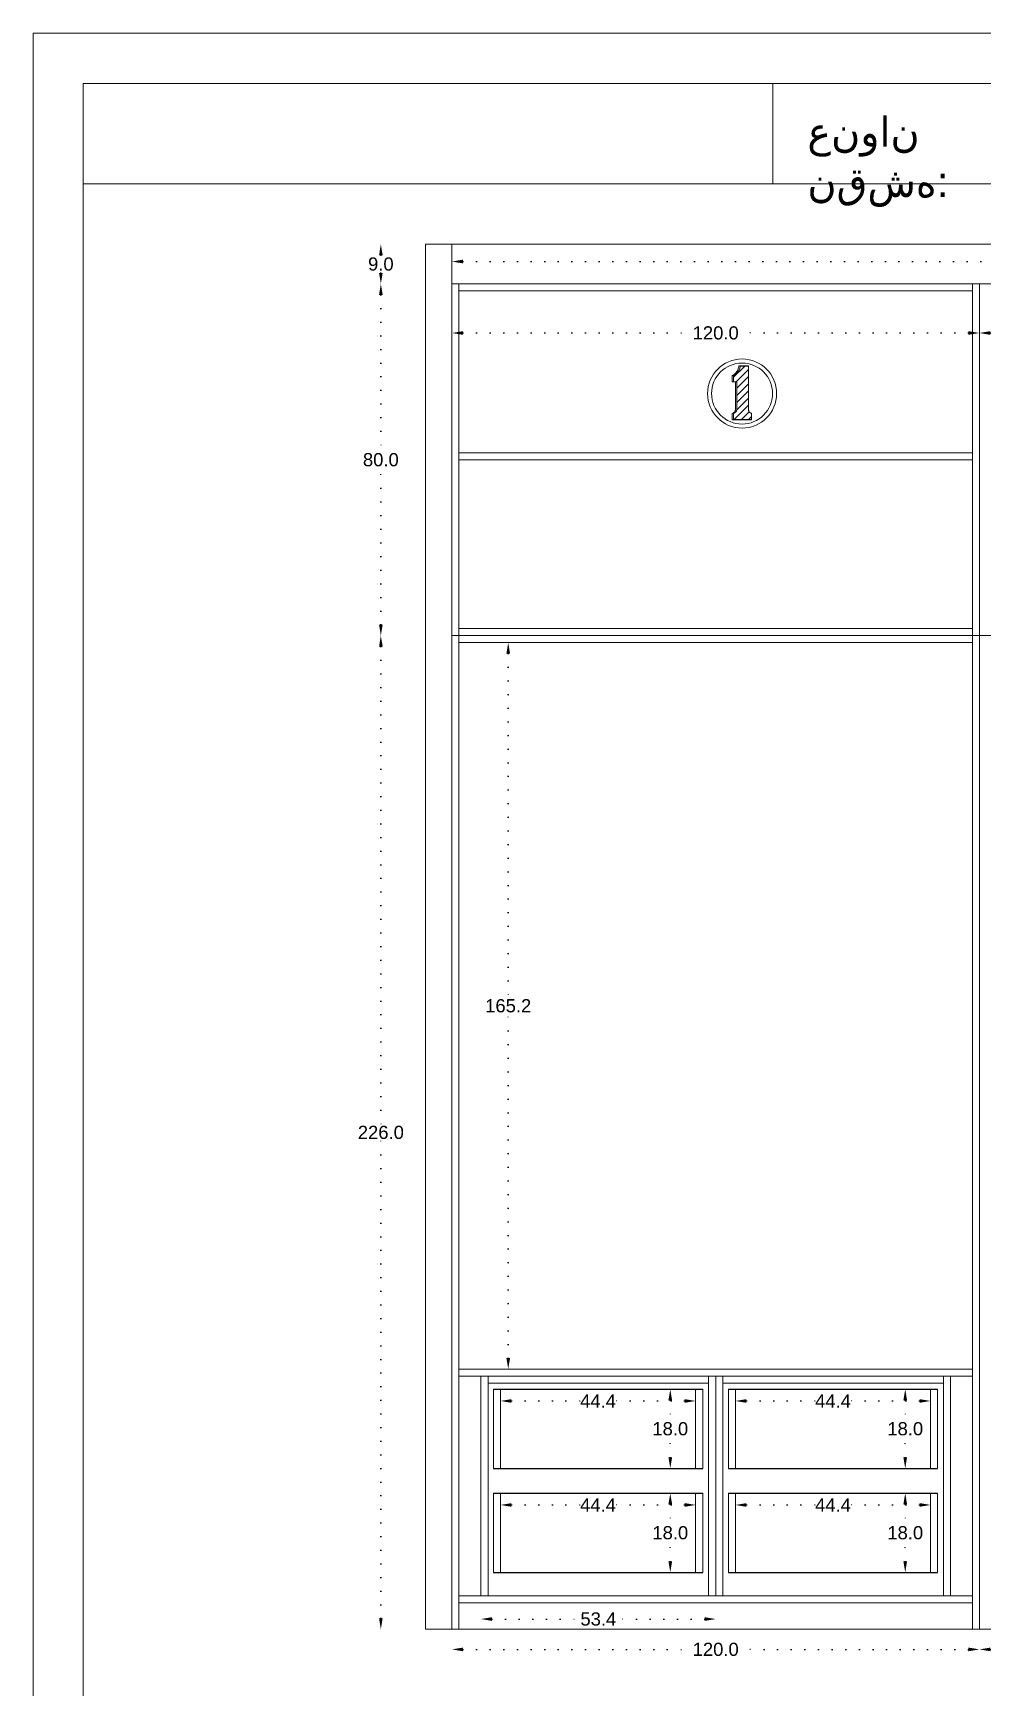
# Model space of a CAD drawing. Header units: inches. Extents: x 91 to 9019, y -381 to 2878.
# Drawn here: x 5689.4 to 5905.5, y 877.2 to 1253.5 of the extents above; entities that cross this region are included whole.
import ezdxf

# ---------------------------------------------------------------- set-up
doc = ezdxf.new("R2010")
doc.units = ezdxf.units.IN
doc.header["$MEASUREMENT"] = 0
doc.linetypes.add('ACAD_ISO07W100', pattern=[3, 0, -3])
doc.styles.get("Standard").update_dxf_attribs({"font": 'arial.ttf'})
doc.dimstyles.get("Standard").update_dxf_attribs({"dimtxt": 3, "dimasz": 2.5, "dimexe": 0.18, "dimexo": 0.0625, "dimgap": 0.09, "dimtad": 0, "dimtih": 1, "dimtoh": 1, "dimdec": 1, "dimzin": 0, "dimdsep": 46, "dimtxsty": 'Standard', "dimcen": 0.09, "dimse1": 1, "dimse2": 1, "dimadec": 0, "dimazin": 0, "dimtfac": 1, "dimtdec": 1, "dimtix": 1, "dimtofl": 0, "dimtmove": 0, "dimatfit": 3, "dimfxl": 1, "dimtolj": 1, "dimtzin": 0, "dimarcsym": 0})

# ---------------------------------------------------------------- blocks, each defined once
blk = doc.blocks.new('*D101')
at = {"color": 0, "linetype": 'ACAD_ISO07W100', "lineweight": -2, "transparency": 16777216}
for p, q in [((5797.51, 1112.4), (5797.51, 1033.92)), ((5797.51, 952.2), (5797.51, 1030.67))]:
    blk.add_line(p, q, dxfattribs=at)
at = {"color": 0, "transparency": 16777216}
for points in [[(5797.09, 1112.4), (5797.92, 1112.4), (5797.51, 1114.9)], [(5797.09, 952.2), (5797.92, 952.2), (5797.51, 949.7)]]:
    blk.add_solid(points, dxfattribs=at)
at = {"layer": 'Defpoints', "color": 0, "transparency": 16777216}
for p in [(5786.31, 1114.9), (5797.51, 1114.9), (5786.31, 949.7)]:
    blk.add_point(p, dxfattribs=at)
at = {"color": 0, "lineweight": 20, "transparency": 16777216, "insert": (5797.51, 1032.3), "char_height": 3, "attachment_point": 5}
blk.add_mtext('\\A1;165.2', dxfattribs=at)
blk = doc.blocks.new('*D103')
at = {"color": 0, "linetype": 'ACAD_ISO07W100', "lineweight": -2, "transparency": 16777216}
for p, q in [((5907.21, 885.93), (5930.72, 885.93)), ((5962.21, 885.93), (5938.7, 885.93))]:
    blk.add_line(p, q, dxfattribs=at)
at = {"color": 0, "transparency": 16777216}
for points in [[(5907.21, 886.34), (5907.21, 885.51), (5904.71, 885.93)], [(5962.21, 886.34), (5962.21, 885.51), (5964.71, 885.93)]]:
    blk.add_solid(points, dxfattribs=at)
at = {"layer": 'Defpoints', "color": 0, "transparency": 16777216}
for p in [(5904.71, 890.5), (5964.71, 890.5), (5904.71, 885.93)]:
    blk.add_point(p, dxfattribs=at)
at = {"color": 0, "lineweight": 20, "transparency": 16777216, "insert": (5934.71, 885.93), "char_height": 3, "attachment_point": 5}
blk.add_mtext('\\A1;60.0', dxfattribs=at)
blk = doc.blocks.new('*D106')
at = {"color": 0, "linetype": 'ACAD_ISO07W100', "lineweight": -2, "transparency": 16777216}
for p, q in [((5787.21, 885.93), (5839.7, 885.93)), ((5902.21, 885.93), (5849.72, 885.93))]:
    blk.add_line(p, q, dxfattribs=at)
at = {"color": 0, "transparency": 16777216}
for points in [[(5787.21, 886.34), (5787.21, 885.51), (5784.71, 885.93)], [(5902.21, 886.34), (5902.21, 885.51), (5904.71, 885.93)]]:
    blk.add_solid(points, dxfattribs=at)
at = {"layer": 'Defpoints', "color": 0, "transparency": 16777216}
for p in [(5784.71, 890.5), (5904.71, 890.5), (5784.71, 885.93)]:
    blk.add_point(p, dxfattribs=at)
at = {"color": 0, "lineweight": 20, "transparency": 16777216, "insert": (5844.71, 885.93), "char_height": 3, "attachment_point": 5}
blk.add_mtext('\\A1;120.0', dxfattribs=at)
blk = doc.blocks.new('*D99')
at = {"color": 0, "linetype": 'ACAD_ISO07W100', "lineweight": -2, "transparency": 16777216}
for p, q in [((5787.21, 1185.33), (5839.7, 1185.33)), ((5902.21, 1185.33), (5849.72, 1185.33))]:
    blk.add_line(p, q, dxfattribs=at)
at = {"color": 0, "transparency": 16777216}
for points in [[(5787.21, 1185.74), (5787.21, 1184.91), (5784.71, 1185.33)], [(5902.21, 1185.74), (5902.21, 1184.91), (5904.71, 1185.33)]]:
    blk.add_solid(points, dxfattribs=at)
at = {"layer": 'Defpoints', "color": 0, "transparency": 16777216}
for p in [(5784.71, 1205.5), (5904.71, 1196.5), (5784.71, 1185.33)]:
    blk.add_point(p, dxfattribs=at)
at = {"color": 0, "lineweight": 20, "transparency": 16777216, "insert": (5844.71, 1185.33), "char_height": 3, "attachment_point": 5}
blk.add_mtext('\\A1;120.0', dxfattribs=at)
blk = doc.blocks.new('*D100')
at = {"color": 0, "linetype": 'ACAD_ISO07W100', "lineweight": -2, "transparency": 16777216}
for p, q in [((5907.21, 1185.33), (5970.7, 1185.33)), ((6044.21, 1185.33), (5980.72, 1185.33))]:
    blk.add_line(p, q, dxfattribs=at)
at = {"color": 0, "transparency": 16777216}
for points in [[(5907.21, 1185.74), (5907.21, 1184.91), (5904.71, 1185.33)], [(6044.21, 1185.74), (6044.21, 1184.91), (6046.71, 1185.33)]]:
    blk.add_solid(points, dxfattribs=at)
at = {"layer": 'Defpoints', "color": 0, "transparency": 16777216}
for p in [(5904.71, 1196.5), (6046.71, 1196.5), (5904.71, 1185.33)]:
    blk.add_point(p, dxfattribs=at)
at = {"color": 0, "lineweight": 20, "transparency": 16777216, "insert": (5975.71, 1185.33), "char_height": 3, "attachment_point": 5}
blk.add_mtext('\\A1;142.0', dxfattribs=at)
blk = doc.blocks.new('*D126')
at = {"color": 0, "linetype": 'ACAD_ISO07W100', "lineweight": -2, "transparency": 16777216}
for p, q in [((5851.71, 942.43), (5867.37, 942.43)), ((5891.11, 942.43), (5875.45, 942.43))]:
    blk.add_line(p, q, dxfattribs=at)
at = {"color": 0, "transparency": 16777216}
for points in [[(5851.71, 942.85), (5851.71, 942.02), (5849.21, 942.43)], [(5891.11, 942.85), (5891.11, 942.02), (5893.61, 942.43)]]:
    blk.add_solid(points, dxfattribs=at)
at = {"layer": 'Defpoints', "color": 0, "transparency": 16777216}
for p in [(5849.21, 945.1), (5893.61, 945.1), (5893.61, 942.43)]:
    blk.add_point(p, dxfattribs=at)
at = {"color": 0, "transparency": 16777216, "insert": (5871.41, 942.43), "char_height": 3, "attachment_point": 5}
blk.add_mtext('\\A1;44.4', dxfattribs=at)
blk = doc.blocks.new('*D127')
at = {"color": 0, "linetype": 'ACAD_ISO07W100', "lineweight": -2, "transparency": 16777216}
for p, q in [((5887.84, 942.6), (5887.84, 937.72)), ((5887.84, 929.6), (5887.84, 934.47))]:
    blk.add_line(p, q, dxfattribs=at)
at = {"color": 0, "transparency": 16777216}
for points in [[(5887.42, 942.6), (5888.25, 942.6), (5887.84, 945.1)], [(5887.42, 929.6), (5888.25, 929.6), (5887.84, 927.1)]]:
    blk.add_solid(points, dxfattribs=at)
at = {"layer": 'Defpoints', "color": 0, "transparency": 16777216}
for p in [(5887.84, 945.1), (5893.61, 945.1), (5893.61, 927.1)]:
    blk.add_point(p, dxfattribs=at)
at = {"color": 0, "transparency": 16777216, "insert": (5887.84, 936.1), "char_height": 3, "attachment_point": 5}
blk.add_mtext('\\A1;18.0', dxfattribs=at)
blk = doc.blocks.new('*D128')
at = {"color": 0, "linetype": 'ACAD_ISO07W100', "lineweight": -2, "transparency": 16777216}
for p, q in [((5851.71, 918.78), (5867.37, 918.78)), ((5891.11, 918.78), (5875.45, 918.78))]:
    blk.add_line(p, q, dxfattribs=at)
at = {"color": 0, "transparency": 16777216}
for points in [[(5851.71, 919.2), (5851.71, 918.37), (5849.21, 918.78)], [(5891.11, 919.2), (5891.11, 918.37), (5893.61, 918.78)]]:
    blk.add_solid(points, dxfattribs=at)
at = {"layer": 'Defpoints', "color": 0, "transparency": 16777216}
for p in [(5849.21, 921.45), (5893.61, 921.45), (5893.61, 918.78)]:
    blk.add_point(p, dxfattribs=at)
at = {"color": 0, "transparency": 16777216, "insert": (5871.41, 918.78), "char_height": 3, "attachment_point": 5}
blk.add_mtext('\\A1;44.4', dxfattribs=at)
blk = doc.blocks.new('*D129')
at = {"color": 0, "linetype": 'ACAD_ISO07W100', "lineweight": -2, "transparency": 16777216}
for p, q in [((5887.84, 918.95), (5887.84, 914.07)), ((5887.84, 905.95), (5887.84, 910.83))]:
    blk.add_line(p, q, dxfattribs=at)
at = {"color": 0, "transparency": 16777216}
for points in [[(5887.42, 918.95), (5888.25, 918.95), (5887.84, 921.45)], [(5887.42, 905.95), (5888.25, 905.95), (5887.84, 903.45)]]:
    blk.add_solid(points, dxfattribs=at)
at = {"layer": 'Defpoints', "color": 0, "transparency": 16777216}
for p in [(5887.84, 921.45), (5893.61, 921.45), (5893.61, 903.45)]:
    blk.add_point(p, dxfattribs=at)
at = {"color": 0, "transparency": 16777216, "insert": (5887.84, 912.45), "char_height": 3, "attachment_point": 5}
blk.add_mtext('\\A1;18.0', dxfattribs=at)
blk = doc.blocks.new('*D132')
at = {"color": 0, "linetype": 'ACAD_ISO07W100', "lineweight": -2, "transparency": 16777216}
for p, q in [((5798.25, 942.43), (5813.91, 942.43)), ((5837.65, 942.43), (5821.99, 942.43))]:
    blk.add_line(p, q, dxfattribs=at)
at = {"color": 0, "transparency": 16777216}
for points in [[(5798.25, 942.85), (5798.25, 942.02), (5795.75, 942.43)], [(5837.65, 942.85), (5837.65, 942.02), (5840.15, 942.43)]]:
    blk.add_solid(points, dxfattribs=at)
at = {"layer": 'Defpoints', "color": 0, "transparency": 16777216}
for p in [(5795.75, 945.1), (5840.15, 945.1), (5840.15, 942.43)]:
    blk.add_point(p, dxfattribs=at)
at = {"color": 0, "transparency": 16777216, "insert": (5817.95, 942.43), "char_height": 3, "attachment_point": 5}
blk.add_mtext('\\A1;44.4', dxfattribs=at)
blk = doc.blocks.new('*D133')
at = {"color": 0, "linetype": 'ACAD_ISO07W100', "lineweight": -2, "transparency": 16777216}
for p, q in [((5834.38, 942.6), (5834.38, 937.72)), ((5834.38, 929.6), (5834.38, 934.47))]:
    blk.add_line(p, q, dxfattribs=at)
at = {"color": 0, "transparency": 16777216}
for points in [[(5833.96, 942.6), (5834.8, 942.6), (5834.38, 945.1)], [(5833.96, 929.6), (5834.8, 929.6), (5834.38, 927.1)]]:
    blk.add_solid(points, dxfattribs=at)
at = {"layer": 'Defpoints', "color": 0, "transparency": 16777216}
for p in [(5834.38, 945.1), (5840.15, 945.1), (5840.15, 927.1)]:
    blk.add_point(p, dxfattribs=at)
at = {"color": 0, "transparency": 16777216, "insert": (5834.38, 936.1), "char_height": 3, "attachment_point": 5}
blk.add_mtext('\\A1;18.0', dxfattribs=at)
blk = doc.blocks.new('*D130')
at = {"color": 0, "linetype": 'ACAD_ISO07W100', "lineweight": -2, "transparency": 16777216}
for p, q in [((5798.25, 918.78), (5813.91, 918.78)), ((5837.65, 918.78), (5821.99, 918.78))]:
    blk.add_line(p, q, dxfattribs=at)
at = {"color": 0, "transparency": 16777216}
for points in [[(5798.25, 919.2), (5798.25, 918.37), (5795.75, 918.78)], [(5837.65, 919.2), (5837.65, 918.37), (5840.15, 918.78)]]:
    blk.add_solid(points, dxfattribs=at)
at = {"layer": 'Defpoints', "color": 0, "transparency": 16777216}
for p in [(5795.75, 921.45), (5840.15, 921.45), (5840.15, 918.78)]:
    blk.add_point(p, dxfattribs=at)
at = {"color": 0, "transparency": 16777216, "insert": (5817.95, 918.78), "char_height": 3, "attachment_point": 5}
blk.add_mtext('\\A1;44.4', dxfattribs=at)
blk = doc.blocks.new('*D131')
at = {"color": 0, "linetype": 'ACAD_ISO07W100', "lineweight": -2, "transparency": 16777216}
for p, q in [((5834.38, 918.95), (5834.38, 914.07)), ((5834.38, 905.95), (5834.38, 910.83))]:
    blk.add_line(p, q, dxfattribs=at)
at = {"color": 0, "transparency": 16777216}
for points in [[(5833.96, 918.95), (5834.8, 918.95), (5834.38, 921.45)], [(5833.96, 905.95), (5834.8, 905.95), (5834.38, 903.45)]]:
    blk.add_solid(points, dxfattribs=at)
at = {"layer": 'Defpoints', "color": 0, "transparency": 16777216}
for p in [(5834.38, 921.45), (5840.15, 921.45), (5840.15, 903.45)]:
    blk.add_point(p, dxfattribs=at)
at = {"color": 0, "transparency": 16777216, "insert": (5834.38, 912.45), "char_height": 3, "attachment_point": 5}
blk.add_mtext('\\A1;18.0', dxfattribs=at)
blk = doc.blocks.new('*D134')
at = {"color": 0, "linetype": 'ACAD_ISO07W100', "lineweight": -2, "transparency": 16777216}
for p, q in [((5768.53, 1114), (5768.53, 1005.12)), ((5768.53, 893), (5768.53, 1001.87))]:
    blk.add_line(p, q, dxfattribs=at)
at = {"color": 0, "transparency": 16777216}
for points in [[(5768.12, 1114), (5768.95, 1114), (5768.53, 1116.5)], [(5768.12, 893), (5768.95, 893), (5768.53, 890.5)]]:
    blk.add_solid(points, dxfattribs=at)
at = {"layer": 'Defpoints', "color": 0, "transparency": 16777216}
for p in [(5768.53, 1116.5), (5784.71, 1116.5), (5784.71, 890.5)]:
    blk.add_point(p, dxfattribs=at)
at = {"color": 0, "transparency": 16777216, "insert": (5768.53, 1003.5), "char_height": 3, "attachment_point": 5}
blk.add_mtext('\\A1;226.0', dxfattribs=at)
blk = doc.blocks.new('*D135')
at = {"color": 0, "linetype": 'ACAD_ISO07W100', "lineweight": -2, "transparency": 16777216}
for p, q in [((5768.53, 1194), (5768.53, 1158.12)), ((5768.53, 1119), (5768.53, 1154.87))]:
    blk.add_line(p, q, dxfattribs=at)
at = {"color": 0, "transparency": 16777216}
for points in [[(5768.12, 1194), (5768.95, 1194), (5768.53, 1196.5)], [(5768.12, 1119), (5768.95, 1119), (5768.53, 1116.5)]]:
    blk.add_solid(points, dxfattribs=at)
at = {"layer": 'Defpoints', "color": 0, "transparency": 16777216}
for p in [(5768.53, 1196.5), (5784.71, 1196.5), (5784.71, 1116.5)]:
    blk.add_point(p, dxfattribs=at)
at = {"color": 0, "transparency": 16777216, "insert": (5768.53, 1156.5), "char_height": 3, "attachment_point": 5}
blk.add_mtext('\\A1;80.0', dxfattribs=at)
blk = doc.blocks.new('*D136')
at = {"color": 0, "linetype": 'ACAD_ISO07W100', "lineweight": -2, "transparency": 16777216}
for p, q in [((5768.53, 1203), (5768.53, 1202.62)), ((5768.53, 1199), (5768.53, 1199.37))]:
    blk.add_line(p, q, dxfattribs=at)
at = {"color": 0, "transparency": 16777216}
for points in [[(5768.12, 1203), (5768.95, 1203), (5768.53, 1205.5)], [(5768.12, 1199), (5768.95, 1199), (5768.53, 1196.5)]]:
    blk.add_solid(points, dxfattribs=at)
at = {"layer": 'Defpoints', "color": 0, "transparency": 16777216}
for p in [(5768.53, 1205.5), (5784.71, 1205.5), (5784.71, 1196.5)]:
    blk.add_point(p, dxfattribs=at)
at = {"color": 0, "transparency": 16777216, "insert": (5768.53, 1201), "char_height": 3, "attachment_point": 5}
blk.add_mtext('\\A1;9.0', dxfattribs=at)
blk = doc.blocks.new('*D160')
at = {"color": 0, "linetype": 'ACAD_ISO07W100', "lineweight": -2, "transparency": 16777216}
for p, q in [((5793.81, 892.83), (5814.03, 892.83)), ((5842.21, 892.83), (5821.99, 892.83))]:
    blk.add_line(p, q, dxfattribs=at)
at = {"color": 0, "transparency": 16777216}
for points in [[(5793.81, 893.25), (5793.81, 892.42), (5791.31, 892.83)], [(5842.21, 893.25), (5842.21, 892.42), (5844.71, 892.83)]]:
    blk.add_solid(points, dxfattribs=at)
at = {"layer": 'Defpoints', "color": 0, "transparency": 16777216}
for p in [(5791.31, 898.1), (5844.71, 898.1), (5791.31, 892.83)]:
    blk.add_point(p, dxfattribs=at)
at = {"color": 0, "transparency": 16777216, "insert": (5818.01, 892.83), "char_height": 3, "attachment_point": 5}
blk.add_mtext('\\A1;53.4', dxfattribs=at)
blk = doc.blocks.new('*D162')
at = {"color": 0, "linetype": 'ACAD_ISO07W100', "lineweight": -2, "transparency": 16777216}
for p, q in [((5787.21, 1201.58), (5910.54, 1201.58)), ((6044.21, 1201.58), (5920.88, 1201.58))]:
    blk.add_line(p, q, dxfattribs=at)
at = {"color": 0, "transparency": 16777216}
for points in [[(5787.21, 1202), (5787.21, 1201.16), (5784.71, 1201.58)], [(6044.21, 1202), (6044.21, 1201.16), (6046.71, 1201.58)]]:
    blk.add_solid(points, dxfattribs=at)
at = {"layer": 'Defpoints', "color": 0, "transparency": 16777216}
for p in [(5784.71, 1205.5), (6046.71, 1205.5), (6046.71, 1201.58)]:
    blk.add_point(p, dxfattribs=at)
at = {"color": 0, "transparency": 16777216, "insert": (5915.71, 1201.58), "char_height": 3, "attachment_point": 5}
blk.add_mtext('\\A1;262.0', dxfattribs=at)

msp = doc.modelspace()

# ---------------------------------------------------------------- hatches: boundary and pattern name
at = {"lineweight": 20}
h = msp.add_hatch(dxfattribs=at)
h.set_pattern_fill('ANSI31', color=256, scale=9.218651)
h.set_pattern_definition([(45, (5102.9301, 1716.8514), (-0.8148213, 0.8148213), [])])
h.paths.add_polyline_path([(5852.7, 1167.1), (5852.61, 1167.14), (5852.52, 1167.2), (5852.44, 1167.26), (5852.37, 1167.33), (5852.31, 1167.41), (5852.26, 1167.5), (5852.22, 1167.59), (5852.19, 1167.68), (5852.17, 1167.78), (5852.17, 1167.88), (5852.17, 1177.81), (5850.31, 1177.81), (5850.28, 1177.58), (5850.23, 1177.35), (5850.16, 1177.12), (5850.08, 1176.91), (5849.97, 1176.7), (5849.85, 1176.5), (5849.71, 1176.31), (5849.56, 1176.14), (5849.39, 1175.98), (5849.2, 1175.83), (5849.01, 1175.7), (5848.8, 1175.59), (5848.8, 1174.19), (5849.21, 1174.19), (5849.52, 1174.16), (5849.52, 1167.92), (5849.5, 1167.83), (5849.48, 1167.73), (5849.45, 1167.64), (5849.41, 1167.55), (5849.35, 1167.47), (5849.3, 1167.39), (5849.23, 1167.32), (5849.15, 1167.26), (5849.07, 1167.21), (5848.99, 1167.16), (5848.9, 1167.12), (5848.8, 1167.1), (5848.8, 1165.67), (5852.89, 1165.67), (5852.89, 1167.05), (5852.79, 1167.07)])

# ---------------------------------------------------------------- linework, layer by layer
at = {"color": 85, "lineweight": 20, "true_color": 0x58ba48}
for p, q in [((5778.71, 1205.5), (6052.71, 1205.5)), ((5778.71, 1205.5), (5778.71, 890.5)), ((5784.71, 1205.5), (5784.71, 890.5)), ((5784.71, 1196.5), (6046.71, 1196.5)), ((5786.31, 1196.5), (5786.31, 890.5)), ((5786.31, 1194.9), (5903.11, 1194.9)), ((5903.11, 1196.5), (5903.11, 890.5)), ((5904.71, 1196.5), (5904.71, 890.5)), ((5786.31, 1158.1), (5903.11, 1158.1)), ((5786.31, 1156.5), (5903.11, 1156.5)), ((5786.31, 1118.1), (5903.11, 1118.1)), ((5784.71, 1116.5), (5904.71, 1116.5)), ((5786.31, 1114.9), (5903.11, 1114.9)), ((5904.71, 1116.5), (6046.71, 1116.5)), ((5786.31, 949.7), (5903.11, 949.7)), ((5786.31, 948.1), (5903.11, 948.1)), ((5786.31, 948.1), (5791.31, 948.1)), ((5791.31, 948.1), (5791.31, 898.1)), ((5792.91, 948.1), (5792.91, 898.1)), ((5792.91, 946.5), (5843.11, 946.5)), ((5843.11, 898.1), (5843.11, 948.1)), ((5844.71, 898.1), (5844.71, 948.1)), ((5846.31, 898.1), (5846.31, 948.1)), ((5846.31, 946.5), (5896.51, 946.5)), ((5896.51, 948.1), (5896.51, 898.1)), ((5903.11, 948.1), (5898.11, 948.1)), ((5898.11, 948.1), (5898.11, 898.1)), ((5786.31, 898.1), (5903.11, 898.1)), ((5786.31, 896.5), (5903.11, 896.5)), ((5778.71, 890.5), (6052.71, 890.5))]:
    msp.add_line(p, q, dxfattribs=at)
at = {"lineweight": 20}
for p, q in [((5848.8, 1175.59), (5848.8, 1174.19)), ((5848.8, 1165.67), (5852.89, 1165.67)), ((5794.15, 927.1), (5794.15, 945.1)), ((5795.75, 927.1), (5795.75, 945.1)), ((5840.15, 945.1), (5840.15, 927.1)), ((5841.75, 945.1), (5841.75, 927.1)), ((5847.61, 927.1), (5847.61, 945.1)), ((5849.21, 927.1), (5849.21, 945.1)), ((5893.61, 945.1), (5893.61, 927.1)), ((5895.21, 945.1), (5895.21, 927.1)), ((5794.15, 903.45), (5794.15, 921.45)), ((5795.75, 903.45), (5795.75, 921.45)), ((5840.15, 921.45), (5840.15, 903.45)), ((5841.75, 921.45), (5841.75, 903.45)), ((5847.61, 903.45), (5847.61, 921.45)), ((5849.21, 903.45), (5849.21, 921.45)), ((5893.61, 921.45), (5893.61, 903.45)), ((5895.21, 921.45), (5895.21, 903.45))]:
    msp.add_line(p, q, dxfattribs=at)
for p, q in [((5794.15, 945.1), (5841.75, 945.1)), ((5847.61, 945.1), (5895.21, 945.1)), ((5794.15, 927.1), (5841.75, 927.1)), ((5847.61, 927.1), (5895.21, 927.1)), ((5794.15, 921.45), (5841.75, 921.45)), ((5847.61, 921.45), (5895.21, 921.45)), ((5794.15, 903.45), (5841.75, 903.45)), ((5847.61, 903.45), (5895.21, 903.45))]:
    msp.add_line(p, q)
at = {"color": 85, "lineweight": 20, "true_color": 0x58ba48}
for points in [[(5689.41, 1253.54), (5689.41, 575), (6169.18, 575), (6169.18, 1253.54)], [(5700.83, 1242.11), (5700.83, 597.34), (6157.76, 597.34), (6157.76, 1242.11)], [(5857.73, 1242.11), (5700.83, 1242.11), (5700.83, 1219.27), (5857.73, 1219.27)], [(5857.73, 1219.27), (6157.76, 1219.27), (6157.76, 1242.11), (5857.73, 1242.11)]]:
    msp.add_lwpolyline(points, close=True, dxfattribs=at)
at = {"lineweight": 20}
for points in [[(5848.49, 1165.61), (5852.89, 1165.61), (5852.89, 1165.67), (5852.89, 1167.05), (5852.79, 1167.07), (5852.7, 1167.1), (5852.61, 1167.14), (5852.52, 1167.2), (5852.44, 1167.26), (5852.37, 1167.33), (5852.31, 1167.41), (5852.26, 1167.5), (5852.22, 1167.59), (5852.19, 1167.68), (5852.17, 1167.78), (5852.17, 1167.88), (5852.17, 1177.81), (5852.17, 1177.87), (5850, 1177.87), (5849.98, 1177.63), (5849.93, 1177.4), (5849.86, 1177.18), (5849.77, 1176.96), (5849.67, 1176.75), (5849.54, 1176.54), (5849.4, 1176.36), (5849.25, 1176.18), (5849.08, 1176.02), (5848.89, 1175.87), (5848.69, 1175.74), (5848.49, 1175.63), (5848.49, 1174.19), (5848.8, 1174.19), (5849.21, 1174.19), (5849.21, 1167.88), (5849.2, 1167.79), (5849.17, 1167.69), (5849.14, 1167.6), (5849.1, 1167.51), (5849.04, 1167.43), (5848.98, 1167.35), (5848.92, 1167.28), (5848.84, 1167.21), (5848.76, 1167.16), (5848.67, 1167.11), (5848.58, 1167.08), (5848.49, 1167.05), (5848.49, 1165.61), (5848.8, 1165.67), (5848.8, 1167.1), (5848.9, 1167.12), (5848.99, 1167.16), (5849.07, 1167.21), (5849.15, 1167.26), (5849.23, 1167.32), (5849.3, 1167.39), (5849.35, 1167.47), (5849.41, 1167.55), (5849.45, 1167.64), (5849.48, 1167.73), (5849.5, 1167.83), (5849.52, 1167.92), (5849.52, 1174.16), (5849.21, 1174.19)], [(5848.49, 1175.63), (5848.8, 1175.59), (5849.01, 1175.7), (5849.2, 1175.83), (5849.39, 1175.98), (5849.56, 1176.14), (5849.71, 1176.31), (5849.85, 1176.5), (5849.97, 1176.7), (5850.08, 1176.91), (5850.16, 1177.12), (5850.23, 1177.35), (5850.28, 1177.58), (5850.31, 1177.81)], [(5850, 1177.87), (5850.31, 1177.81), (5852.17, 1177.81)]]:
    msp.add_lwpolyline(points, dxfattribs=at)
for radius in [7.86, 6.94]:
    msp.add_circle((5850.72, 1171.56), radius, dxfattribs=at)

# ---------------------------------------------------------------- texts
at = {"color": 85, "lineweight": 20, "true_color": 0x58ba48, "insert": (5865.58, 1234.56), "char_height": 6.8539, "attachment_point": 1}
msp.add_mtext_dynamic_manual_height_columns('{\\fArial|b0|i0|c178|p34;عنوان نقشه}:', width=50.8459, gutter_width=310.69, heights=[0], dxfattribs=at)

# ---------------------------------------------------------------- dimensions: what is measured, and where the dimension line sits
for base, p1, p2, angle, picture, middle in [((5768.53, 1205.5), (5784.71, 1196.5), (5784.71, 1205.5), 90, '*D136', (5768.53, 1201)), ((5768.53, 1196.5), (5784.71, 1116.5), (5784.71, 1196.5), 90, '*D135', (5768.53, 1156.5)), ((5768.53, 1116.5), (5784.71, 890.5), (5784.71, 1116.5), 90, '*D134', (5768.53, 1003.5)), ((5834.38, 945.1), (5840.15, 927.1), (5840.15, 945.1), 270, '*D133', (5834.38, 936.1)), ((5887.84, 945.1), (5893.61, 927.1), (5893.61, 945.1), 270, '*D127', (5887.84, 936.1)), ((5834.38, 921.45), (5840.15, 903.45), (5840.15, 921.45), 270, '*D131', (5834.38, 912.45)), ((5887.84, 921.45), (5893.61, 903.45), (5893.61, 921.45), 270, '*D129', (5887.84, 912.45))]:
    dim = msp.add_linear_dim(base=base, p1=p1, p2=p2, angle=angle, dimstyle='Standard')
    dim.commit()
    dim.dimension.update_dxf_attribs({"geometry": picture, "text_midpoint": middle})
at = {"color": 85, "lineweight": 20, "true_color": 0x58ba48}
for base, p1, p2, picture, middle in [((5784.71, 1185.33), (5904.71, 1196.5), (5784.71, 1205.5), '*D99', (5844.71, 1185.33)), ((5904.71, 1185.33), (6046.71, 1196.5), (5904.71, 1196.5), '*D100', (5975.71, 1185.33)), ((5784.71, 885.93), (5904.71, 890.5), (5784.71, 890.5), '*D106', (5844.71, 885.93)), ((5904.71, 885.93), (5964.71, 890.5), (5904.71, 890.5), '*D103', (5934.71, 885.93))]:
    dim = msp.add_linear_dim(base=base, p1=p1, p2=p2, dimstyle='Standard', dxfattribs=at)
    dim.commit()
    dim.dimension.update_dxf_attribs({"geometry": picture, "text_midpoint": middle})
for base, p1, p2, picture, middle in [((6046.71, 1201.58), (5784.71, 1205.5), (6046.71, 1205.5), '*D162', (5915.71, 1201.58)), ((5840.15, 942.43), (5795.75, 945.1), (5840.15, 945.1), '*D132', (5817.95, 942.43)), ((5893.61, 942.43), (5849.21, 945.1), (5893.61, 945.1), '*D126', (5871.41, 942.43)), ((5840.15, 918.78), (5795.75, 921.45), (5840.15, 921.45), '*D130', (5817.95, 918.78)), ((5893.61, 918.78), (5849.21, 921.45), (5893.61, 921.45), '*D128', (5871.41, 918.78)), ((5791.31, 892.83), (5844.71, 898.1), (5791.31, 898.1), '*D160', (5818.01, 892.83))]:
    dim = msp.add_linear_dim(base=base, p1=p1, p2=p2, dimstyle='Standard')
    dim.commit()
    dim.dimension.update_dxf_attribs({"geometry": picture, "text_midpoint": middle})
dim = msp.add_linear_dim(base=(5797.51, 1114.9), p1=(5786.31, 949.7), p2=(5786.31, 1114.9), angle=90, dimstyle='Standard', dxfattribs=at)
dim.commit()
dim.dimension.update_dxf_attribs({"geometry": '*D101', "text_midpoint": (5797.51, 1032.3)})

doc.saveas('drawing.dxf')
